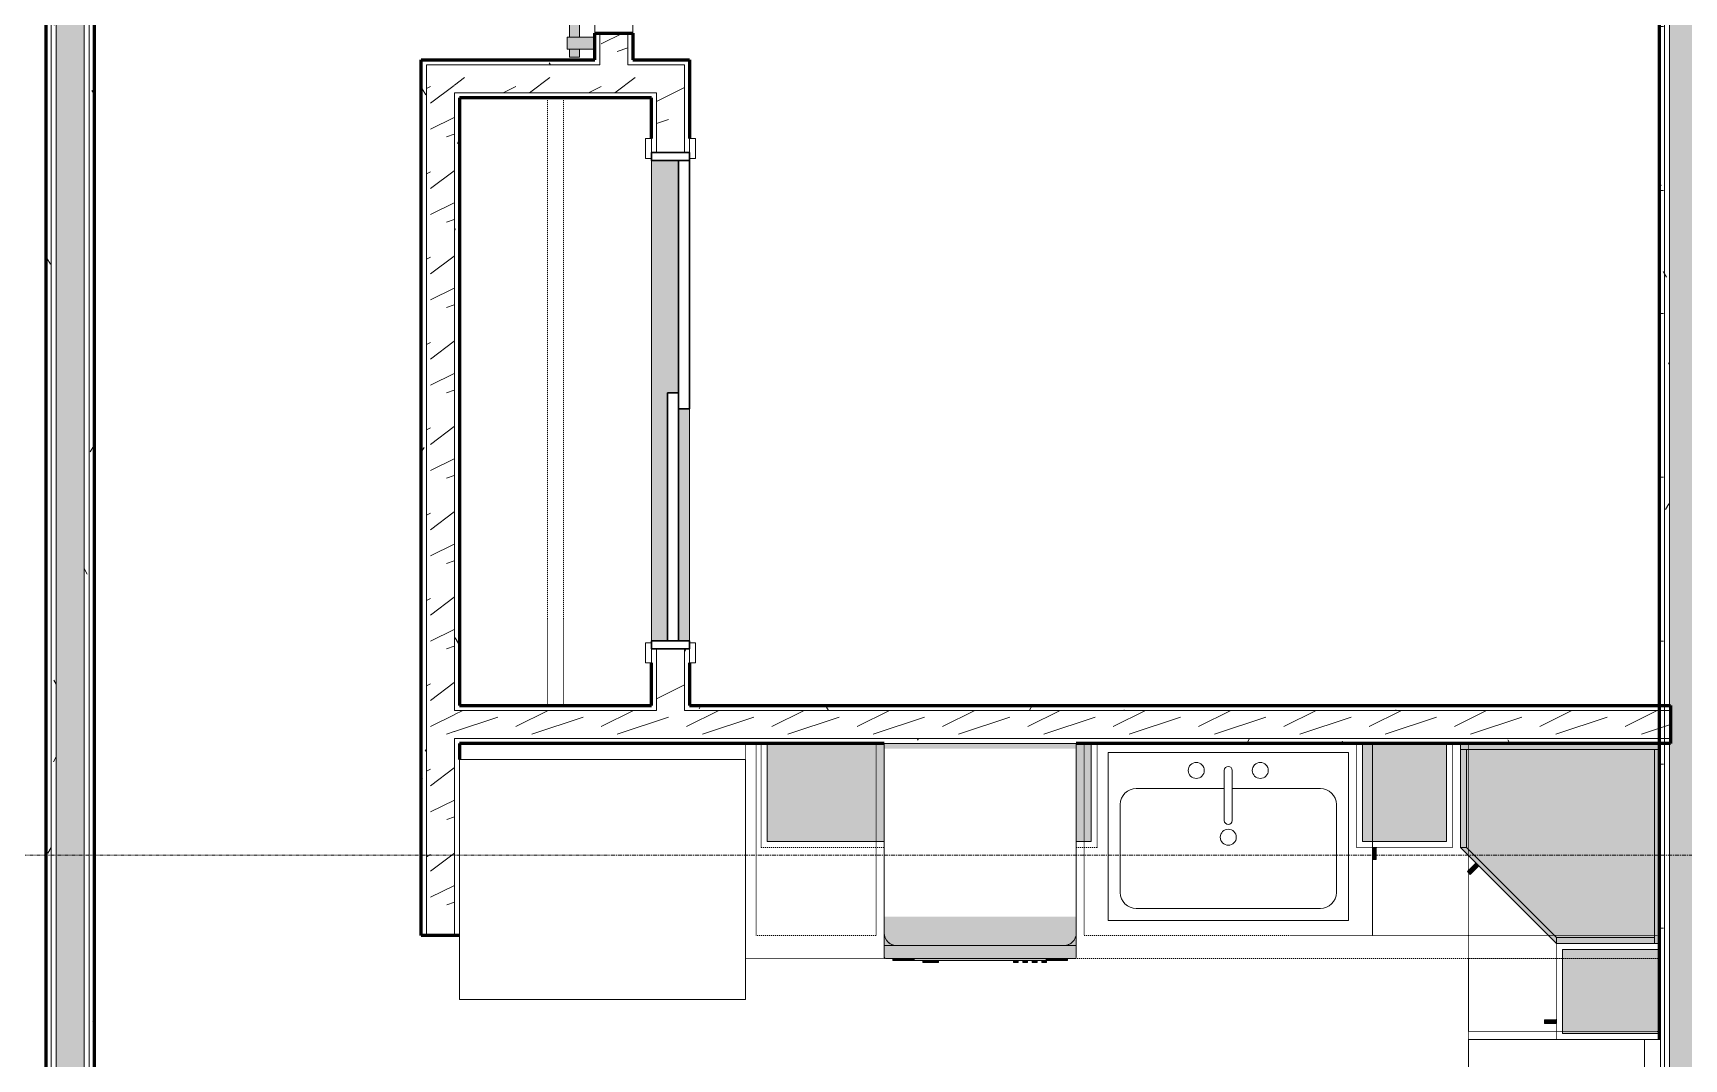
# Model space of a CAD drawing. Header units: inches. Extents: x -4061 to -1937, y 9836 to 11171.
# Drawn here: x -3141.8 to -2935.5, y 10141.7 to 10269.9 of the extents above; entities that cross this region are included whole.
import ezdxf

# ---------------------------------------------------------------- set-up
doc = ezdxf.new("R2010")
doc.units = ezdxf.units.IN
doc.header["$MEASUREMENT"] = 0
doc.linetypes.add('Dash', pattern=[0.25, 0.125, -0.125])
doc.linetypes.add('Grid Line 1_2_', pattern=[0.875, 0.5, -0.125, 0.125, -0.125])
for name, color, linetype, lineweight in [('0-1', 7, 'Continuous', 5), ('0-2', 7, 'Continuous', 9), ('A-DOOR-1', 7, 'Continuous', 9), ('A-DOOR-2', 50, 'Continuous', 30), ('A-DOOR-3', 10, 'Continuous', 18), ('A-DOOR-4', 135, 'Continuous', 18), ('A-DOOR-5', 250, 'Continuous', 60), ('A-DOOR-FRAM-1', 50, 'Continuous', 30), ('A-WALL', 113, 'Continuous', 18), ('A-WALL-1', 8, 'Continuous', 5), ('A-WALL-2', 250, 'Continuous', 60), ('A-WALL-3', 10, 'Continuous', 18), ('A-WALL-PATT-1', 7, 'Continuous', 9), ('A-WALL-PATT-2', 55, 'Continuous', 9), ('A-WALL-PATT-6', 111, 'Continuous', 9), ('I-WALL-2', 2, 'Continuous', 60), ('P-SANR-FIXT-2', 7, 'Continuous', 9), ('Q-CASE', 31, 'Continuous', 9), ('Q-CASE-1', 53, 'Continuous', 9), ('Q-CASE-3', 7, 'Continuous', 9), ('Q-CASE-4', 7, 'Dash', 9), ('Q-CASE-5', 71, 'Continuous', 9), ('Q-CASE-HDLN-1', 7, 'Dash', 9), ('Q-SPCQ-1', 7, 'Continuous', 9), ('Q-SPCQ-2', 55, 'Continuous', 9), ('S-GRID-1', 1, 'Grid Line 1_2_', 9)]:
    doc.layers.add(name, color=color, linetype=linetype, lineweight=lineweight)
pattern_1 = [(0, (0, -1152), (20.48, 5.12), [0.845, -14.515, 0.845, -14.515, -81.92]), (0, (0, -1152), (20.48, 5.12), [-30.72, 0.845, -29.875, 0.845, -14.515, -35.84]), (0, (0, -1152), (20.48, 5.12), [-76.8, 0.845, -9.395, 0.845, -24.755]), (120, (7.68, -1149.44), (-14.67405, 15.1762003), [0.845, -14.515, 0.845, -14.515, -81.92]), (120, (7.68, -1149.44), (-14.67405, 15.1762003), [-30.72, 0.845, -29.875, 0.845, -14.515, -35.84]), (120, (7.68, -1149.44), (-14.67405, 15.1762003), [-76.8, 0.845, -9.395, 0.845, -24.755]), (240, (10.24, -1139.2), (-5.80595, -20.2962003), [0.845, -14.515, 0.845, -14.515, -81.92]), (240, (10.24, -1139.2), (-5.80595, -20.2962003), [-30.72, 0.845, -29.875, 0.845, -14.515, -35.84]), (240, (10.24, -1139.2), (-5.80595, -20.2962003), [-76.8, 0.845, -9.395, 0.845, -24.755])]
pattern_2 = [(216.87, (4.265, -1141.338), (31.9871619, 21.32545714), [5.331, -47.981]), (206.565, (10.662, -1144.536), (-10.662476, -10.6620098), [11.921, -11.921]), (198.435, (10.662, -1149.868), (-21.32449365, -10.6625869), [6.744, -26.974])]
pattern_3 = [(161.57, (0.32, -1151.68), (-2.560496185, -0.000537386), [0, -18.214, 2.022, 0]), (18.43, (-0.32, -1151.68), (-2.560496185, 0.000537386), [0, -18.214, 2.022, 0]), (108.43, (0.32, -1151.68), (1.27922091, -6.400876726), [6.07, -14.166]), (71.57, (-0.32, -1151.68), (1.27922091, 6.400876726), [6.07, -14.166])]

# ---------------------------------------------------------------- blocks, each defined once
blk = doc.blocks.new('FOLDING_SLIDING CLOSET - 60_ x 80_-1372877-ENLARGED RCP - 1ST FLOOR PLAN - WEST')
at = {"layer": 'A-DOOR-1'}
for p, q in [((-30.25, 3), (-32.75, 3)), ((-32.75, 3), (-32.75, 2.25)), ((-32.75, 2.25), (-30.25, 2.25)), ((-30.25, 2.25), (-30.25, 3)), ((32.75, 3), (30.25, 3)), ((30.25, 3), (30.25, 2.25)), ((30.25, 2.25), (32.75, 2.25)), ((32.75, 2.25), (32.75, 3)), ((-30.25, -2.5), (-32.75, -2.5)), ((-32.75, -2.5), (-32.75, -3.25)), ((-32.75, -3.25), (-30.25, -3.25)), ((-30.25, -3.25), (-30.25, -2.5)), ((32.75, -2.5), (30.25, -2.5)), ((30.25, -2.5), (30.25, -3.25)), ((30.25, -3.25), (32.75, -3.25)), ((32.75, -3.25), (32.75, -2.5))]:
    blk.add_line(p, q, dxfattribs=at)
at = {"layer": 'A-DOOR-2'}
for p, q in [((1, 2.25), (-30, 2.25)), ((-30, 2.25), (-30, 0.88)), ((1, 0.88), (1, 2.25)), ((-30, 0.88), (1, 0.88)), ((30, 0.88), (-1, 0.88)), ((-1, 0.88), (-1, -0.5)), ((30, -0.5), (30, 0.88)), ((-1, -0.5), (30, -0.5))]:
    blk.add_line(p, q, dxfattribs=at)
at = {"layer": 'A-DOOR-FRAM-1'}
for p, q in [((-30, 2.25), (-31, 2.25)), ((-31, 2.25), (-31, -2.5)), ((-30, -2.5), (-30, 2.25)), ((30, 2.25), (30, -2.5)), ((31, 2.25), (30, 2.25)), ((31, -2.5), (31, 2.25)), ((-31, -2.5), (-30, -2.5)), ((30, -2.5), (31, -2.5))]:
    blk.add_line(p, q, dxfattribs=at)
blk = doc.blocks.new('Interior_barn_door_18732 - Interior_barn_door_18732-1655839-ENLARGED RCP - 1ST FLOOR PLAN - WEST')
at = {"layer": 'A-DOOR-3'}
for points in [[(-23.68, -5.82), (-23.66, -6.07), (-23.44, -6.07), (-23.44, -5.82), (-23.66, -5.82)], [(-23.44, -5.82), (-23.44, -6.07), (-22.69, -6.07), (-22.69, -5.82)], [(-23.31, -6.32), (-22.82, -6.32), (-22.85, -6.07), (-23.31, -6.07), (-23.31, -6.27)], [(-22.69, -6), (-22.69, -6.07), (-22.45, -6.07), (-22.47, -5.82), (-22.69, -5.82)], [(-23.63, -6.57), (-22.49, -6.56), (-22.52, -6.32), (-23.63, -6.32)], [(-22.49, -6.32), (-22.49, -6.57), (-20.63, -6.57), (-20.63, -6.32), (-22.41, -6.32)]]:
    blk.add_hatch(color=256, dxfattribs=at).paths.add_polyline_path(points, flags=0)
at = {"layer": 'A-DOOR-4'}
h = blk.add_hatch(color=256, dxfattribs=at)
h.paths.add_polyline_path([(-59, -5.11), (-59, -5.85), (-57.5, -5.85), (-57.5, -2.38), (-59, -2.38), (-59, -5.11)], flags=0)
h.paths.add_polyline_path([(18.5, -2.38), (18.5, -5.85), (20, -5.85), (20, -2.38), (19.69, -2.38)], flags=0)
for points in [[(-55.9, -5.82), (-19.9, -5.82), (-19.9, -4.07), (-55.9, -4.07)], [(-53.56, -5.82), (-53.56, -6), (-52.06, -6), (-52.06, -5.82), (-52.47, -5.82)]]:
    blk.add_hatch(color=256, dxfattribs=at).paths.add_polyline_path(points, flags=0)
h = blk.add_hatch(color=256, dxfattribs=at)
h.paths.add_polyline_path([(-60, -4.32), (-60, -4.95), (-59, -4.95), (-59, -4.32)], flags=0)
h.paths.add_polyline_path([(-57.5, -4.63), (-57.5, -4.95), (-55.9, -4.95), (-55.9, -4.32), (-57.5, -4.34), (-57.5, -4.51)], flags=0)
h.paths.add_polyline_path([(-19.9, -4.51), (-19.9, -4.95), (18.5, -4.94), (18.5, -4.32), (-19.9, -4.34), (-19.9, -4.46)], flags=0)
h.paths.add_polyline_path([(20, -4.41), (20, -4.95), (21, -4.95), (21, -4.32), (20, -4.34), (20, -4.41)], flags=0)
h = blk.add_hatch(color=256, dxfattribs=at)
h.paths.add_polyline_path([(-60, -5.26), (-60, -5.57), (-59, -5.55), (-59, -4.95), (-60, -4.95), (-60, -5.11)], flags=0)
h.paths.add_polyline_path([(-57.5, -5.39), (-57.5, -5.57), (-55.9, -5.55), (-55.9, -4.95), (-57.5, -4.95), (-57.5, -5.26)], flags=0)
h.paths.add_polyline_path([(-19.9, -5.44), (-19.9, -5.57), (18.5, -5.55), (18.5, -4.95), (-19.9, -4.95), (-19.9, -5.39)], flags=0)
h.paths.add_polyline_path([(20, -5.39), (20, -5.57), (21, -5.55), (21, -4.95), (20, -4.95), (20, -5.39)], flags=0)
h = blk.add_hatch(color=256, dxfattribs=at)
h.paths.add_polyline_path([(-23.73, -5.82), (-23.73, -6), (-23.68, -6), (-23.68, -5.82)], flags=0)
h.paths.add_polyline_path([(-22.45, -6), (-22.23, -6), (-22.23, -5.82), (-22.45, -5.82)], flags=0)
at = {"layer": 'A-DOOR-1'}
for p, q in [((-23.69, -5.82), (-23.69, -6.07)), ((-23.68, -6.07), (-23.69, -6.07)), ((-23.69, -6.07), (-23.44, -6.07)), ((-23.44, -6.07), (-22.69, -6.07)), ((-23.32, -6.07), (-23.32, -6.32)), ((-23.32, -6.07), (-23.32, -6.32)), ((-22.82, -6.32), (-22.82, -6.07)), ((-22.82, -6.32), (-22.82, -6.07)), ((-22.69, -6.07), (-22.44, -6.07)), ((-22.44, -6.07), (-22.45, -6.07)), ((-22.44, -6.07), (-22.44, -5.82)), ((-22.49, -6.32), (-23.63, -6.32)), ((-23.63, -6.32), (-23.63, -6.57)), ((-23.63, -6.57), (-22.49, -6.57)), ((-22.49, -6.57), (-22.49, -6.32)), ((-20.62, -6.57), (-20.62, -6.32))]:
    blk.add_line(p, q, dxfattribs=at)
for points, knots in [([(-22.49, -6.57), (-22.4, -6.57), (-22.1, -6.57), (-21.53, -6.57), (-21, -6.57), (-20.74, -6.57), (-20.61, -6.57), (-20.62, -6.57), (-20.64, -6.57)], [0.1495851, 0.1495851, 0.1495851, 0.1495851, 0.2105513, 0.2964689, 0.3707648, 0.4376596, 0.4969616, 0.5310493, 0.5310493, 0.5310493, 0.5310493]), ([(-20.64, -6.32), (-20.62, -6.32), (-20.61, -6.32), (-20.73, -6.32), (-21.01, -6.32), (-21.53, -6.32), (-22.12, -6.32), (-22.38, -6.32), (-22.48, -6.32)], [-0.5310493, -0.5310493, -0.5310493, -0.5310493, -0.4969616, -0.4376596, -0.3707648, -0.2964689, -0.2105513, -0.1495851, -0.1495851, -0.1495851, -0.1495851])]:
    blk.add_open_spline(points, degree=3, knots=knots, dxfattribs=at)
at = {"layer": 'A-DOOR-3'}
for p, q in [((-59, -5.85), (-59, -2.38)), ((-57.5, -2.38), (-57.5, -5.85)), ((-55.9, -5.82), (-55.9, -4.07)), ((-55.9, -4.07), (-19.9, -4.07)), ((-19.9, -4.07), (-19.9, -5.82)), ((18.5, -5.85), (18.5, -2.38)), ((20, -2.38), (20, -5.85)), ((-59, -4.32), (-60, -4.32)), ((-60, -4.32), (-60, -4.95)), ((-60, -4.95), (-60, -5.57)), ((-60, -5.57), (-59, -5.57)), ((-57.5, -5.85), (-59, -5.85)), ((-55.9, -4.32), (-57.5, -4.32)), ((-57.5, -5.57), (-55.9, -5.57)), ((-19.9, -5.82), (-55.9, -5.82)), ((18.5, -4.32), (-19.9, -4.32)), ((-19.9, -5.57), (18.5, -5.57)), ((20, -5.85), (18.5, -5.85)), ((21, -4.32), (20, -4.32)), ((20, -5.57), (21, -5.57)), ((21, -4.95), (21, -4.32)), ((21, -5.57), (21, -4.95))]:
    blk.add_line(p, q, dxfattribs=at)
at = {"layer": 'A-DOOR-5'}
for p, q in [((-53.56, -6), (-53.56, -5.82)), ((-52.06, -6), (-53.56, -6)), ((-52.06, -5.82), (-52.06, -6)), ((-23.73, -6), (-23.73, -5.82)), ((-23.68, -6), (-23.73, -6)), ((-22.23, -6), (-22.45, -6)), ((-22.23, -5.82), (-22.23, -6))]:
    blk.add_line(p, q, dxfattribs=at)
blk = doc.blocks.new('Refrigerator_-_Side-by-Side_6047 - 36_ X 30_-1372843-ENLARGED RCP - 1ST FLOOR PLAN - WEST')
at = {"layer": 'Q-SPCQ-1'}
for p, q in [((-17.88, 15.58), (17.87, 15.58)), ((-17.88, -14.42), (-17.88, 15.58)), ((17.87, 15.58), (17.87, -14.42)), ((17.87, -14.42), (-17.88, -14.42))]:
    blk.add_line(p, q, dxfattribs=at)
blk = doc.blocks.new('OD_CW_Closet - OD_CW_Closet-1868668-ENLARGED RCP - 1ST FLOOR PLAN - WEST')
at = {"layer": 'Q-CASE-HDLN-1'}
for p, q in [((0.74, 13), (76.64, 13)), ((0.74, 11), (76.64, 11)), ((8.8, 0), (68.8, 0))]:
    blk.add_line(p, q, dxfattribs=at)
blk = doc.blocks.new('Range - 24_ x 24_-1372826-ENLARGED RCP - 1ST FLOOR PLAN - WEST')
at = {"layer": 'Q-SPCQ-1'}
for p, q in [((0, 0), (24, 0)), ((0, -24), (0, 0)), ((24, 0), (24, -24)), ((0, -22), (24, -22)), ((24, -24), (0, -24))]:
    blk.add_line(p, q, dxfattribs=at)
for centre, radius, start, end in [((6.5, -6), 3.5, 360, 180), ((17.5, -6), 3, 360, 180), ((6.5, -6), 3.5, 180, 0), ((17.5, -6), 3, 180, 0), ((6.5, -16), 4.5, 360, 180), ((17.5, -16), 3, 360, 180), ((6.5, -16), 4.5, 180, 0), ((17.5, -16), 3, 180, 0)]:
    blk.add_arc(centre, radius, start, end, dxfattribs=at)
blk = doc.blocks.new('OD_CW_Countertop - OD_CW_Countertop-V25-ENLARGED RCP - 1ST FLOOR PLAN - WEST')
at = {"layer": 'Q-CASE-HDLN-1'}
for p, q in [((0.74, 24), (0.74, 22)), ((0.74, -2.88), (18.27, -2.88)), ((41.88, -2.88), (114.95, -2.88))]:
    blk.add_line(p, q, dxfattribs=at)
blk = doc.blocks.new('Sink Kitchen-Single - 30_ x 21_-366345-ENLARGED RCP - 1ST FLOOR PLAN - WEST')
at = {"layer": 'P-SANR-FIXT-2'}
for p, q in [((15.62, 10.59), (-14.38, 10.59)), ((-14.38, 10.59), (-14.38, -10.41)), ((15.62, -10.41), (15.62, 10.59)), ((0.12, 8.34), (0.12, 2.09)), ((1.12, 8.34), (1.12, 2.09)), ((0.12, 6.09), (-10.88, 6.09)), ((12.12, 6.09), (1.12, 6.09)), ((-12.88, 4.09), (-12.88, -6.91)), ((14.12, -6.91), (14.12, 4.09)), ((-10.88, -8.91), (12.12, -8.91)), ((-14.38, -10.41), (15.62, -10.41))]:
    blk.add_line(p, q, dxfattribs=at)
for centre, radius, start, end in [((-3.38, 8.34), 1, 360, 180), ((-3.38, 8.34), 1, 180, 0), ((0.62, 8.34), 0.5, 360, 180), ((4.62, 8.34), 1, 360, 180), ((4.62, 8.34), 1, 180, 360), ((-10.88, 4.09), 2, 90, 180), ((12.12, 4.09), 2, 360, 90), ((0.62, 2.09), 0.5, 180, 0), ((0.62, 0), 1, 360, 180), ((0.62, 0), 1, 180, 0), ((-10.88, -6.91), 2, 180, 270), ((12.12, -6.91), 2, 270, 0)]:
    blk.add_arc(centre, radius, start, end, dxfattribs=at)
blk = doc.blocks.new('Dishwasher_15404 - 34_ counter-V6-ENLARGED RCP - 1ST FLOOR PLAN - WEST')
at = {"layer": 'Q-SPCQ-2'}
h = blk.add_hatch(color=256, dxfattribs=at)
h.paths.add_polyline_path([(25.25, 2.8), (25.25, 22.43), (25.17, 22.9), (24.98, 23.29), (24.74, 23.58), (24.46, 23.79), (24.08, 23.95), (23.61, 24), (21.63, 24), (21.63, 0), (23.68, 0), (24.08, 0.05), (24.46, 0.21), (24.83, 0.52), (25.04, 0.79), (25.2, 1.17), (25.25, 1.57)], flags=0)
h.paths.add_polyline_path([(0.63, 0), (0.63, 24), (0, 24), (0, 0), (0.12, 0)], flags=0)
h = blk.add_hatch(color=256, dxfattribs=at)
h.paths.add_polyline_path([(25.25, 1.18), (25.25, 1.57), (25.2, 1.17), (24.96, 0.67), (24.74, 0.42), (24.46, 0.21), (24.08, 0.05), (23.68, 0), (25.25, 0), (25.25, 1.17)], flags=0)
h.paths.add_polyline_path([(25.25, 22.82), (25.25, 24), (23.68, 24), (24.08, 23.95), (24.46, 23.79), (24.83, 23.48), (25.04, 23.21), (25.22, 22.75), (25.25, 22.69), (25.25, 22.75)], flags=0)
for points in [[(25, 23.26), (24.96, 23.33), (24.98, 23.29)], [(26.87, 23.8), (26.82, 23.94), (26.68, 24), (25.25, 24), (25.25, 0), (26.73, 0.01), (26.82, 0.06), (26.87, 0.2), (26.87, 18.13)], [(27.12, 21.39), (27.12, 22.91), (26.87, 22.91), (26.87, 21.39)], [(27.12, 20.19), (27.12, 21.39), (26.87, 21.39), (26.87, 20.19)], [(27.12, 3.81), (27.12, 20.19), (26.87, 20.19), (26.87, 3.81)], [(27.37, 20.19), (27.37, 20.28), (27.12, 20.28), (27.12, 19.69), (27.37, 19.69)], [(27.37, 18.51), (27.37, 19.1), (27.12, 19.1), (27.12, 18.51)], [(27.37, 17.92), (27.12, 17.92), (27.12, 17.33), (27.37, 17.33)], [(27.37, 16.74), (27.12, 16.74), (27.12, 16.15), (27.37, 16.15)], [(27.37, 6.06), (27.37, 6.79), (27.12, 6.79), (27.12, 5.81), (27.37, 5.81)], [(27.37, 5.81), (27.12, 5.81), (27.12, 4.82), (27.37, 4.82), (27.37, 5.55)], [(27.12, 3.52), (27.12, 3.81), (26.87, 3.81), (26.87, 2.61), (27.12, 2.61), (27.12, 3.24)], [(27.12, 1.09), (27.12, 2.61), (26.87, 2.61), (26.87, 1.09)]]:
    blk.add_hatch(color=256, dxfattribs=at).paths.add_polyline_path(points, flags=0)
at = {"layer": 'Q-SPCQ-1'}
for p, q in [((0, 24), (23.68, 24)), ((0, 0), (0, 24)), ((23.68, 24), (25.25, 24)), ((25.25, 24), (26.68, 24)), ((25.25, 24), (25.25, 22.43)), ((26.87, 23.8), (26.87, 0.2)), ((26.87, 22.91), (27.12, 22.91)), ((27.12, 21.39), (27.12, 22.91)), ((25.25, 22.43), (25.25, 1.57)), ((27.12, 20.19), (27.12, 21.39)), ((27.12, 20.28), (27.37, 20.28)), ((27.12, 3.81), (27.12, 20.19)), ((27.12, 19.69), (27.37, 19.69)), ((27.12, 19.1), (27.37, 19.1)), ((27.37, 19.69), (27.37, 20.28)), ((27.37, 18.51), (27.37, 19.1)), ((27.12, 18.51), (27.37, 18.51)), ((27.12, 17.92), (27.37, 17.92)), ((27.12, 17.33), (27.37, 17.33)), ((27.12, 16.74), (27.37, 16.74)), ((27.37, 17.33), (27.37, 17.92)), ((27.37, 16.15), (27.37, 16.74)), ((27.12, 16.15), (27.37, 16.15)), ((27.37, 6.79), (27.12, 6.79)), ((27.37, 5.81), (27.37, 6.79)), ((27.12, 4.82), (27.37, 4.82)), ((27.37, 4.82), (27.37, 5.81)), ((27.12, 2.61), (27.12, 3.81)), ((27.12, 1.09), (27.12, 2.61)), ((23.68, 0), (0, 0)), ((25.25, 1.57), (25.25, 0)), ((26.87, 1.09), (27.12, 1.09)), ((25.25, 0), (23.68, 0)), ((26.68, 0), (25.25, 0))]:
    blk.add_line(p, q, dxfattribs=at)
for centre, radius, start, end in [((23.68, 22.43), 1.57, 360, 90), ((23.68, 22.43), 1.57, 32.077, 42.3359), ((23.68, 22.43), 1.57, 17.8182, 27.5266), ((23.68, 22.43), 1.57, 360, 13.6425), ((26.68, 23.8), 0.197, 360, 90), ((23.68, 1.57), 1.57, 270, 360), ((23.68, 1.57), 1.57, 317.6641, 327.923), ((23.68, 1.57), 1.57, 332.4734, 342.1818), ((23.68, 1.57), 1.57, 346.3575, 360), ((26.68, 0.2), 0.197, 270, 360), ((26.68, 0.2), 0.197, 285, 345)]:
    blk.add_arc(centre, radius, start, end, dxfattribs=at)
blk = doc.blocks.new('OD_CW_Countertop - OD_CW_Countertop-V26-ENLARGED RCP - 1ST FLOOR PLAN - WEST')
at = {"layer": 'Q-CASE-HDLN-1'}
for p, q in [((0.74, 23.87), (0.74, 0)), ((0.74, 0), (10.86, 0)), ((34.86, 0), (99.63, 0))]:
    blk.add_line(p, q, dxfattribs=at)
blk = doc.blocks.new('Base Cabinet-Single Door - 12_-2213366-ENLARGED RCP - 1ST FLOOR PLAN - WEST')
at = {"layer": 'Q-CASE-4'}
for p, q in [((-5.26, 24), (-5.26, 0)), ((6.74, 24), (-5.26, 24)), ((6.74, 0), (6.74, 24)), ((-5.26, 0), (6.74, 0))]:
    blk.add_line(p, q, dxfattribs=at)
blk = doc.blocks.new('Base Cabinet-Double Door _ 1 Drawer - 36_-2218016-ENLARGED RCP - 1ST FLOOR PLAN - WEST')
at = {"layer": 'Q-CASE-4'}
for p, q in [((-17.26, 24), (-17.26, 0)), ((18.74, 24), (-17.26, 24)), ((18.74, 0), (18.74, 24)), ((-17.26, 0), (18.74, 0))]:
    blk.add_line(p, q, dxfattribs=at)
blk = doc.blocks.new('300 Series Wall Hung Cabinet_301 - 24_-V22-ENLARGED RCP - 1ST FLOOR PLAN - WEST')
at = {"layer": 'Q-CASE-1'}
blk.add_hatch(color=256, dxfattribs=at).paths.add_polyline_path([(11.25, -2.38), (9.37, -2.38), (9.37, -14.63), (11.25, -14.63), (11.25, -12.28)], flags=0)
at = {"layer": 'Q-CASE-3'}
for p, q in [((11.25, -2.38), (11.25, -14.63)), ((11.25, -14.63), (9.37, -14.63))]:
    blk.add_line(p, q, dxfattribs=at)
at = {"layer": 'Q-CASE-4'}
for p, q in [((12, -15.38), (12, -2.38)), ((9.37, -15.38), (12, -15.38))]:
    blk.add_line(p, q, dxfattribs=at)
blk = doc.blocks.new('300 Series Wall Hung Cabinet_301 - 18_-V23-ENLARGED RCP - 1ST FLOOR PLAN - WEST')
at = {"layer": 'Q-CASE-1'}
blk.add_hatch(color=256, dxfattribs=at).paths.add_polyline_path([(-6.37, 2.37), (8.25, 2.37), (8.25, 14.63), (-6.37, 14.63), (-6.37, 12.28)], flags=0)
at = {"layer": 'Q-CASE-3'}
for p, q in [((-6.37, 14.63), (8.25, 14.63)), ((8.25, 14.63), (8.25, 2.37))]:
    blk.add_line(p, q, dxfattribs=at)
at = {"layer": 'Q-CASE-4'}
for p, q in [((-6.37, 15.38), (9, 15.38)), ((9, 15.38), (9, 2.37))]:
    blk.add_line(p, q, dxfattribs=at)
blk = doc.blocks.new('300 Series Wall Hung Cabinet_301 - 12_-2219390-ENLARGED RCP - 1ST FLOOR PLAN - WEST')
at = {"layer": 'Q-CASE-1'}
for points in [[(5.25, -2.38), (-5.25, -2.38), (-5.25, -14.63), (5.25, -14.63), (5.25, -3.13)], [(-4, -15.38), (-4, -16.87), (-3.51, -16.87), (-3.51, -15.38)]]:
    blk.add_hatch(color=256, dxfattribs=at).paths.add_polyline_path(points, flags=0)
at = {"layer": 'Q-CASE-3'}
for p, q in [((-5.25, -14.63), (-5.25, -2.38)), ((5.25, -2.38), (5.25, -14.63)), ((5.25, -14.63), (-5.25, -14.63)), ((-3.51, -15.38), (-4, -15.38)), ((-4, -15.38), (-4, -16.87)), ((-3.51, -16.87), (-3.51, -15.38)), ((-4, -16.87), (-3.51, -16.87))]:
    blk.add_line(p, q, dxfattribs=at)
at = {"layer": 'Q-CASE-4'}
for p, q in [((-6, -2.38), (-6, -15.38)), ((6, -15.38), (6, -2.38)), ((-6, -15.38), (6, -15.38))]:
    blk.add_line(p, q, dxfattribs=at)
blk = doc.blocks.new('308 - 308-V28-ENLARGED RCP - 1ST FLOOR PLAN - WEST')
at = {"layer": 'Q-CASE'}
blk.add_hatch(color=256, dxfattribs=at).paths.add_polyline_path([(0, -27.38), (0, -26.63), (-11.25, -15.38), (-12, -15.38), (-0.75, -26.63)], flags=0)
at = {"layer": 'Q-CASE-1'}
for points in [[(6.55, -3.13), (12.87, -3.13), (12.87, -2.38), (-12, -2.38), (-12, -3.13), (0, -3.13)], [(-11.25, -15.38), (-11.25, -3.13), (-12, -3.13), (-12, -15.38)], [(0, -26.63), (12.25, -26.63), (12.25, -3.13), (-11.25, -3.13), (-11.25, -15.38), (-11, -15.62)], [(12.25, -27.38), (12.87, -27.38), (12.87, -3.13), (12.25, -3.13), (12.25, -26.63)], [(12.25, -27.38), (12.25, -26.63), (0, -26.63), (0, -27.38), (0.75, -27.38)]]:
    blk.add_hatch(color=256, dxfattribs=at).paths.add_polyline_path(points, flags=0)
at = {"layer": 'Q-CASE-5'}
blk.add_hatch(color=256, dxfattribs=at).paths.add_polyline_path([(-10.76, -18.73), (-9.7, -17.67), (-10.05, -17.33), (-11.11, -18.39), (-11, -18.5)], flags=0)
at = {"layer": 'Q-CASE'}
for p, q in [((0, -27.38), (-12, -15.38)), ((-12, -15.38), (-11.25, -15.38)), ((-11.25, -15.38), (0, -26.63)), ((0, -26.63), (0, -27.38))]:
    blk.add_line(p, q, dxfattribs=at)
at = {"layer": 'Q-CASE-3'}
for p, q in [((-12, -3.13), (-12, -2.38)), ((-12, -15.38), (-12, -3.13)), ((-12, -3.13), (-11.25, -3.13)), ((12.87, -3.13), (-12, -3.13)), ((-11.25, -15.38), (-11.25, -3.13)), ((-11.25, -3.13), (12.25, -3.13)), ((-11.25, -3.13), (-11.25, -15.38)), ((12.25, -3.13), (12.25, -26.63)), ((12.25, -27.38), (12.25, -3.13)), ((12.25, -3.13), (12.87, -3.13)), ((-11.25, -15.38), (-12, -15.38)), ((0, -26.63), (-11.25, -15.38)), ((-10.05, -17.33), (-11.11, -18.39)), ((-11.11, -18.39), (-10.76, -18.73)), ((-10.76, -18.73), (-9.7, -17.67)), ((12.25, -26.63), (0, -26.63)), ((0, -27.38), (0, -26.63)), ((0, -26.63), (12.25, -26.63)), ((12.25, -26.63), (12.25, -27.38)), ((12.25, -27.38), (0, -27.38)), ((12.87, -27.38), (12.25, -27.38))]:
    blk.add_line(p, q, dxfattribs=at)
blk = doc.blocks.new('300 Series Wall Hung Cabinet_301 - 12_-V33-ENLARGED RCP - 1ST FLOOR PLAN - WEST')
at = {"layer": 'Q-CASE-1'}
for points in [[(-4, 13.19), (-3.51, 13.19), (-3.51, 14.69), (-4, 14.69)], [(-5.25, 0.31), (5.25, 0.31), (5.25, 12.44), (-5.25, 12.44), (-5.25, 0.94)]]:
    blk.add_hatch(color=256, dxfattribs=at).paths.add_polyline_path(points, flags=0)
at = {"layer": 'Q-CASE-3'}
for p, q in [((-3.51, 14.69), (-4, 14.69)), ((-4, 14.69), (-4, 13.19)), ((-3.51, 13.19), (-3.51, 14.69)), ((-5.25, 0.31), (-5.25, 12.44)), ((-5.25, 12.44), (5.25, 12.44)), ((-4, 13.19), (-3.51, 13.19)), ((5.25, 12.44), (5.25, 0.31))]:
    blk.add_line(p, q, dxfattribs=at)
at = {"layer": 'Q-CASE-4'}
for p, q in [((-6, 13.19), (6, 13.19)), ((6, 13.19), (6, 0.31))]:
    blk.add_line(p, q, dxfattribs=at)
blk = doc.blocks.new('Base Cabinet-Single Door _ Drawer - 15_-2209069-ENLARGED RCP - 1ST FLOOR PLAN - WEST')
at = {"layer": 'Q-CASE-4'}
for p, q in [((-6.76, -24), (-6.76, 0)), ((-6.76, 0), (8.24, 0)), ((8.24, 0), (8.24, -24)), ((8.24, -24), (-6.76, -24))]:
    blk.add_line(p, q, dxfattribs=at)
blk = doc.blocks.new('CTR - 1st Phase - Unit Layouts_rvt-1-ENLARGED RCP - 1ST FLOOR PLAN - WEST')
at = {"layer": 'A-WALL-1'}
h = blk.add_hatch(color=256, dxfattribs=at)
h.paths.add_polyline_path([(-3059.87, 10193.98), (-3059.74, 10193.98), (-3059.74, 10222.98), (-3061.11, 10222.98), (-3061.11, 10193.98), (-3060.36, 10193.98)], flags=0)
h.paths.add_polyline_path([(-3062.49, 10193.98), (-3062.49, 10224.98), (-3061.11, 10224.98), (-3061.11, 10253.98), (-3064.49, 10253.98), (-3064.49, 10193.98), (-3063.86, 10193.98)], flags=0)
at = {"layer": 'A-WALL-PATT-1'}
h = blk.add_hatch(dxfattribs=at)
h.set_pattern_fill('FP_1', color=256, style=0, pattern_type=2)
h.set_pattern_definition(pattern_1)
h.paths.add_polyline_path([(-3067.42, 10266.57), (-3066.8, 10266.57), (-3066.8, 10269.91), (-3067.42, 10269.91)], flags=0)
h.paths.add_polyline_path([(-3067.42, 10305.91), (-3066.8, 10305.91), (-3066.8, 10309.54), (-3067.42, 10309.54), (-3067.42, 10308.09)], flags=0)
h.paths.add_polyline_path([(-3067.42, 10313.04), (-3066.8, 10313.04), (-3066.8, 10376.14), (-3066.92, 10376.14), (-3066.92, 10378.04), (-3067.42, 10378.04), (-3067.42, 10322.18)], flags=0)
h = blk.add_hatch(dxfattribs=at)
h.set_pattern_fill('FP_1', color=256, style=0, pattern_type=2)
h.set_pattern_definition(pattern_1)
h.paths.add_polyline_path([(-3070.92, 10266.57), (-3070.92, 10269.91), (-3071.55, 10269.91), (-3071.55, 10266.57)], flags=0)
h.paths.add_polyline_path([(-3071.55, 10305.91), (-3070.92, 10305.91), (-3070.92, 10359.19), (-3071.55, 10359.81), (-3071.55, 10308.09)], flags=0)
h = blk.add_hatch(dxfattribs=at)
h.set_pattern_fill('FP_1', color=256, style=0, pattern_type=2)
h.set_pattern_definition(pattern_1)
h.paths.add_polyline_path([(-3093.24, 10157.16), (-3092.61, 10157.16), (-3092.61, 10266.57), (-3093.24, 10266.57), (-3093.24, 10171.85)], flags=0)
h = blk.add_hatch(dxfattribs=at)
h.set_pattern_fill('FP_1', color=256, style=0, pattern_type=2)
h.set_pattern_definition(pattern_1)
h.paths.add_polyline_path([(-3067.42, 10265.94), (-3060.36, 10265.94), (-3060.36, 10266.57), (-3067.42, 10266.57)], flags=0)
h.paths.add_polyline_path([(-3070.92, 10265.94), (-3070.92, 10266.57), (-3092.61, 10266.57), (-3092.61, 10265.94), (-3071.55, 10265.94)], flags=0)
h = blk.add_hatch(dxfattribs=at)
h.set_pattern_fill('FP_1', color=256, style=0, pattern_type=2)
h.set_pattern_definition(pattern_1)
h.paths.add_polyline_path([(-3060.36, 10185.91), (-3059.74, 10185.91), (-3059.74, 10192.98), (-3060.36, 10192.98), (-3060.36, 10191.23)], flags=0)
h.paths.add_polyline_path([(-3059.74, 10254.98), (-3059.74, 10266.57), (-3060.36, 10266.57), (-3060.36, 10254.98)], flags=0)
h = blk.add_hatch(dxfattribs=at)
h.set_pattern_fill('FP_1', color=256, style=0, pattern_type=2)
h.set_pattern_definition(pattern_1)
h.paths.add_polyline_path([(-3089.11, 10157.16), (-3088.49, 10157.16), (-3088.49, 10181.79), (-3089.11, 10181.79), (-3089.11, 10171.85)], flags=0)
h.paths.add_polyline_path([(-3089.11, 10185.29), (-3088.49, 10185.29), (-3088.49, 10262.44), (-3089.11, 10262.44), (-3089.11, 10247.01)], flags=0)
h = blk.add_hatch(dxfattribs=at)
h.set_pattern_fill('FP_1', color=256, style=0, pattern_type=2)
h.set_pattern_definition(pattern_1)
h.paths.add_polyline_path([(-2977.4, 10185.29), (-2938.52, 10185.3), (-2938.52, 10185.91), (-3060.36, 10185.91), (-3060.36, 10185.29), (-2982.36, 10185.29)], flags=0)
h.paths.add_polyline_path([(-3064.49, 10185.29), (-3063.86, 10185.29), (-3063.86, 10185.91), (-3088.49, 10185.91), (-3088.49, 10185.29)], flags=0)
h = blk.add_hatch(dxfattribs=at)
h.set_pattern_fill('FP_1', color=256, style=0, pattern_type=2)
h.set_pattern_definition(pattern_1)
h.paths.add_polyline_path([(-3032.02, 10181.16), (-2938.52, 10181.16), (-2938.52, 10181.79), (-3088.49, 10181.79), (-3088.49, 10181.16), (-3033.52, 10181.16)], flags=0)
at = {"layer": 'A-WALL-PATT-2'}
h = blk.add_hatch(dxfattribs=at)
h.set_pattern_fill('FP_2', color=256, style=0, pattern_type=2)
h.set_pattern_definition(pattern_2)
h.paths.add_polyline_path([(-3067.63, 10265.94), (-3067.42, 10265.94), (-3067.42, 10269.91), (-3070.92, 10269.91), (-3070.92, 10265.94)], flags=0)
h.paths.add_polyline_path([(-3070.92, 10305.91), (-3067.42, 10305.91), (-3067.42, 10378.04), (-3070.92, 10378.04), (-3070.92, 10308.09)], flags=0)
h = blk.add_hatch(dxfattribs=at)
h.set_pattern_fill('FP_2', color=256, style=0, pattern_type=2)
h.set_pattern_definition(pattern_2)
h.paths.add_polyline_path([(-3092.61, 10157.16), (-3089.11, 10157.16), (-3089.14, 10265.94), (-3092.61, 10265.94), (-3092.61, 10171.85)], flags=0)
h = blk.add_hatch(dxfattribs=at)
h.set_pattern_fill('FP_2', color=256, style=0, pattern_type=2)
h.set_pattern_definition(pattern_2)
h.paths.add_polyline_path([(-3089.11, 10262.44), (-3063.86, 10262.44), (-3063.86, 10265.94), (-3089.11, 10265.92)], flags=0)
h = blk.add_hatch(dxfattribs=at)
h.set_pattern_fill('FP_2', color=256, style=0, pattern_type=2)
h.set_pattern_definition(pattern_2)
h.paths.add_polyline_path([(-3060.36, 10185.29), (-3060.36, 10192.98), (-3063.86, 10192.98), (-3063.86, 10185.29)], flags=0)
h.paths.add_polyline_path([(-3060.36, 10254.98), (-3060.36, 10265.94), (-3063.86, 10265.94), (-3063.86, 10254.98)], flags=0)
h = blk.add_hatch(dxfattribs=at)
h.set_pattern_fill('FP_2', color=256, style=0, pattern_type=2)
h.set_pattern_definition(pattern_2)
h.paths.add_polyline_path([(-2977.4, 10181.79), (-2937.27, 10181.79), (-2937.27, 10185.29), (-3089.11, 10185.29), (-3089.11, 10181.79), (-2982.36, 10181.79)], flags=0)
at = {"layer": 'A-WALL-2'}
for p, q in [((-3071.55, 10266.57), (-3071.55, 10269.91)), ((-3071.55, 10269.91), (-3066.8, 10269.91)), ((-3066.8, 10269.91), (-3066.8, 10266.57)), ((-3093.24, 10157.16), (-3093.24, 10266.57)), ((-3093.24, 10266.57), (-3092.61, 10266.57)), ((-3092.61, 10266.57), (-3088.49, 10266.57)), ((-3088.49, 10266.57), (-3071.55, 10266.57)), ((-3066.8, 10266.57), (-3064.49, 10266.57)), ((-3064.49, 10266.57), (-3060.36, 10266.57)), ((-3060.36, 10266.57), (-3059.74, 10266.57)), ((-3059.74, 10266.57), (-3059.74, 10256.73)), ((-3088.49, 10261.82), (-3088.49, 10185.91)), ((-3064.49, 10261.82), (-3088.49, 10261.82)), ((-3064.49, 10256.73), (-3064.49, 10261.82)), ((-3064.49, 10185.91), (-3064.49, 10191.23)), ((-3059.74, 10191.23), (-3059.74, 10185.91)), ((-3088.49, 10185.91), (-3064.49, 10185.91)), ((-3059.74, 10185.91), (-2937.15, 10185.91)), ((-2937.15, 10185.91), (-2937.15, 10181.16)), ((-3035.4, 10181.16), (-3088.49, 10181.16)), ((-3088.49, 10181.16), (-3088.49, 10179.16)), ((-2937.15, 10181.16), (-3011.4, 10181.16)), ((-3088.49, 10157.16), (-3093.24, 10157.16))]:
    blk.add_line(p, q, dxfattribs=at)
at = {"layer": 'A-WALL-3'}
for p, q in [((-3071.55, 10305.91), (-3071.55, 10269.91)), ((-3066.8, 10269.91), (-3066.8, 10305.91)), ((-3070.92, 10269.91), (-3070.92, 10266.57)), ((-3067.42, 10269.91), (-3067.42, 10266.57)), ((-3092.61, 10157.16), (-3092.61, 10265.94)), ((-3089.11, 10265.94), (-3092.61, 10265.94)), ((-3088.49, 10265.94), (-3089.11, 10265.94)), ((-3070.92, 10265.94), (-3088.49, 10265.94)), ((-3070.92, 10266.57), (-3070.92, 10265.94)), ((-3067.42, 10266.57), (-3067.42, 10265.94)), ((-3064.49, 10265.94), (-3067.42, 10265.94)), ((-3063.86, 10265.94), (-3064.49, 10265.94)), ((-3060.36, 10265.94), (-3063.86, 10265.94)), ((-3060.36, 10265.94), (-3060.36, 10254.98)), ((-3089.11, 10185.29), (-3089.11, 10262.44)), ((-3088.49, 10262.44), (-3089.11, 10262.44)), ((-3064.49, 10262.44), (-3088.49, 10262.44)), ((-3063.86, 10262.44), (-3064.49, 10262.44)), ((-3063.86, 10262.44), (-3063.86, 10254.98)), ((-3064.49, 10253.98), (-3064.49, 10193.98)), ((-3059.74, 10193.98), (-3059.74, 10222.98)), ((-3063.86, 10192.98), (-3063.86, 10185.91)), ((-3060.36, 10192.98), (-3060.36, 10185.91)), ((-3088.49, 10185.29), (-3089.11, 10185.29)), ((-3063.86, 10185.29), (-3088.49, 10185.29)), ((-3063.86, 10185.91), (-3063.86, 10185.29)), ((-3060.36, 10185.91), (-3060.36, 10185.29)), ((-2937.15, 10185.29), (-3060.36, 10185.29)), ((-3088.49, 10181.79), (-3089.11, 10181.79)), ((-3089.11, 10157.16), (-3089.11, 10181.79)), ((-2937.15, 10181.79), (-3088.49, 10181.79))]:
    blk.add_line(p, q, dxfattribs=at)
at = {"layer": '0-2'}
for name, p, rotation in [('Interior_barn_door_18732 - Interior_barn_door_18732-1655839-ENLARGED RCP - 1ST FLOOR PLAN - WEST', (-3069.17, 10287.91), 270.0000000000101), ('OD_CW_Closet - OD_CW_Closet-1868668-ENLARGED RCP - 1ST FLOOR PLAN - WEST', (-3064.49, 10185.18), 89.99999999999308), ('FOLDING_SLIDING CLOSET - 60_ x 80_-1372877-ENLARGED RCP - 1ST FLOOR PLAN - WEST', (-3061.99, 10223.98), 270.0000000000005), ('300 Series Wall Hung Cabinet_301 - 18_-V23-ENLARGED RCP - 1ST FLOOR PLAN - WEST', (-3041.77, 10183.54), 180), ('Dishwasher_15404 - 34_ counter-V6-ENLARGED RCP - 1ST FLOOR PLAN - WEST', (-3035.4, 10181.16), 269.9999999999995), ('Base Cabinet-Double Door _ 1 Drawer - 36_-2218016-ENLARGED RCP - 1ST FLOOR PLAN - WEST', (-2991.66, 10181.16), 180), ('Base Cabinet-Single Door - 12_-2213366-ENLARGED RCP - 1ST FLOOR PLAN - WEST', (-2967.66, 10181.16), 180), ('Refrigerator_-_Side-by-Side_6047 - 36_ X 30_-1372843-ENLARGED RCP - 1ST FLOOR PLAN - WEST', (-3070.61, 10164.74), 180), ('Base Cabinet-Single Door - 12_-2213366-ENLARGED RCP - 1ST FLOOR PLAN - WEST', (-2938.4, 10150.43), 90.00000000000378), ('OD_CW_Countertop - OD_CW_Countertop-V26-ENLARGED RCP - 1ST FLOOR PLAN - WEST', (-2962.4, 10155.03), 269.9999999999988), ('300 Series Wall Hung Cabinet_301 - 12_-V33-ENLARGED RCP - 1ST FLOOR PLAN - WEST', (-2938.21, 10150.16), 89.99999999999332), ('Range - 24_ x 24_-1372826-ENLARGED RCP - 1ST FLOOR PLAN - WEST', (-2962.4, 10120.16), 89.99999999998757)]:
    blk.add_blockref(name, p, dxfattribs=dict(at, rotation=rotation))
for name, p in [('OD_CW_Countertop - OD_CW_Countertop-V25-ENLARGED RCP - 1ST FLOOR PLAN - WEST', (-3053.47, 10157.16)), ('Base Cabinet-Single Door _ Drawer - 15_-2209069-ENLARGED RCP - 1ST FLOOR PLAN - WEST', (-3044.64, 10181.16)), ('300 Series Wall Hung Cabinet_301 - 24_-V22-ENLARGED RCP - 1ST FLOOR PLAN - WEST', (-3020.77, 10183.54)), ('300 Series Wall Hung Cabinet_301 - 12_-2219390-ENLARGED RCP - 1ST FLOOR PLAN - WEST', (-2970.4, 10183.54)), ('308 - 308-V28-ENLARGED RCP - 1ST FLOOR PLAN - WEST', (-2951.4, 10183.54)), ('Sink Kitchen-Single - 30_ x 21_-366345-ENLARGED RCP - 1ST FLOOR PLAN - WEST', (-2993.02, 10169.45))]:
    blk.add_blockref(name, p, dxfattribs=at)
blk = doc.blocks.new('CTR - 1st Phase - Shell_rvt-1-ENLARGED RCP - 1ST FLOOR PLAN - WEST')
at = {"layer": 'S-GRID-1'}
blk.add_line((-1936.83, 10167.19), (-4027.88, 10167.19), dxfattribs=at)

msp = doc.modelspace()

# ---------------------------------------------------------------- hatches: boundary and pattern name
at = {"layer": 'A-WALL-PATT-6'}
h = msp.add_hatch(dxfattribs=at)
h.set_pattern_fill('FP_10', color=256, style=0, pattern_type=2)
h.set_pattern_definition(pattern_3)
h.paths.add_polyline_path([(-2937.27, 10018.09), (-2933.77, 10018.09), (-2933.77, 10377.39), (-2937.27, 10377.39), (-2937.27, 10021.51)], flags=0)
h = msp.add_hatch(dxfattribs=at)
h.set_pattern_fill('FP_1', color=256, style=0, pattern_type=2)
h.set_pattern_definition(pattern_1)
h.paths.add_polyline_path([(-2937.9, 10018.09), (-2937.9, 10181.79), (-2938.52, 10181.79), (-2938.52, 10144.16), (-2938.4, 10144.16), (-2938.4, 10120.16), (-2938.52, 10120.16), (-2938.52, 10018.09)], flags=0)
h.paths.add_polyline_path([(-2937.9, 10185.29), (-2937.9, 10376.14), (-2938.52, 10376.14), (-2938.52, 10185.29)], flags=0)
h = msp.add_hatch(dxfattribs=at)
h.set_pattern_fill('FP_1', color=256, style=0, pattern_type=2)
h.set_pattern_definition(pattern_1)
h.paths.add_polyline_path([(-2937.27, 10018.09), (-2937.27, 10181.79), (-2937.9, 10181.79), (-2937.9, 10018.09)], flags=0)
h.paths.add_polyline_path([(-2937.27, 10185.29), (-2937.27, 10376.76), (-2937.9, 10376.76), (-2937.9, 10185.29), (-2937.61, 10185.29)], flags=0)
h = msp.add_hatch(dxfattribs=at)
h.set_pattern_fill('FP_1', color=256, style=0, pattern_type=2)
h.set_pattern_definition(pattern_1)
h.paths.add_polyline_path([(-3140.12, 10018.09), (-3139.5, 10018.09), (-3139.5, 10355.81), (-3140.12, 10355.81), (-3140.12, 10018.71)], flags=0)
h.paths.add_polyline_path([(-3139.5, 10360.56), (-3139.5, 10361.19), (-3140.12, 10361.19), (-3140.12, 10360.56)], flags=0)
h = msp.add_hatch(dxfattribs=at)
h.set_pattern_fill('FP_1', color=256, style=0, pattern_type=2)
h.set_pattern_definition(pattern_1)
h.paths.add_polyline_path([(-3139.5, 10018.09), (-3138.87, 10018.09), (-3138.87, 10356.44), (-3139.5, 10356.44), (-3139.5, 10018.71)], flags=0)
h.paths.add_polyline_path([(-3138.87, 10359.94), (-3138.87, 10360.56), (-3139.5, 10360.56), (-3139.5, 10359.94)], flags=0)
h = msp.add_hatch(dxfattribs=at)
h.set_pattern_fill('FP_10', color=256, style=0, pattern_type=2)
h.set_pattern_definition(pattern_3)
h.paths.add_polyline_path([(-3135.37, 10018.09), (-3135.37, 10359.94), (-3138.87, 10359.94), (-3138.87, 10018.09), (-3135.65, 10018.09)], flags=0)
h = msp.add_hatch(dxfattribs=at)
h.set_pattern_fill('FP_1', color=256, style=0, pattern_type=2)
h.set_pattern_definition(pattern_1)
h.paths.add_polyline_path([(-3135.37, 10018.09), (-3134.75, 10018.09), (-3134.75, 10356.44), (-3135.37, 10356.44), (-3135.37, 10018.71)], flags=0)
h = msp.add_hatch(dxfattribs=at)
h.set_pattern_fill('FP_1', color=256, style=0, pattern_type=2)
h.set_pattern_definition(pattern_1)
h.paths.add_polyline_path([(-3134.12, 10018.09), (-3134.12, 10355.81), (-3134.75, 10355.81), (-3134.75, 10018.09)], flags=0)

# ---------------------------------------------------------------- linework, layer by layer
at = {"layer": 'A-WALL'}
for p, q in [((-2937.27, 10377.39), (-2937.27, 10018.09)), ((-2937.9, 10376.76), (-2937.9, 10018.09)), ((-3138.87, 10356.44), (-3138.87, 10018.09)), ((-3135.37, 10356.44), (-3135.37, 10018.09)), ((-3139.5, 10355.81), (-3139.5, 10018.09)), ((-3134.75, 10355.81), (-3134.75, 10018.09))]:
    msp.add_line(p, q, dxfattribs=at)
at = {"layer": 'I-WALL-2'}
for p, q in [((-2938.52, 10144.16), (-2938.52, 10376.14)), ((-3140.12, 10018.09), (-3140.12, 10355.19)), ((-3134.12, 10355.19), (-3134.12, 10018.09))]:
    msp.add_line(p, q, dxfattribs=at)

# ---------------------------------------------------------------- block references
at = {"layer": '0-1'}
for name in ['CTR - 1st Phase - Shell_rvt-1-ENLARGED RCP - 1ST FLOOR PLAN - WEST', 'CTR - 1st Phase - Unit Layouts_rvt-1-ENLARGED RCP - 1ST FLOOR PLAN - WEST']:
    msp.add_blockref(name, (0, 0), dxfattribs=at)

doc.saveas('drawing.dxf')
